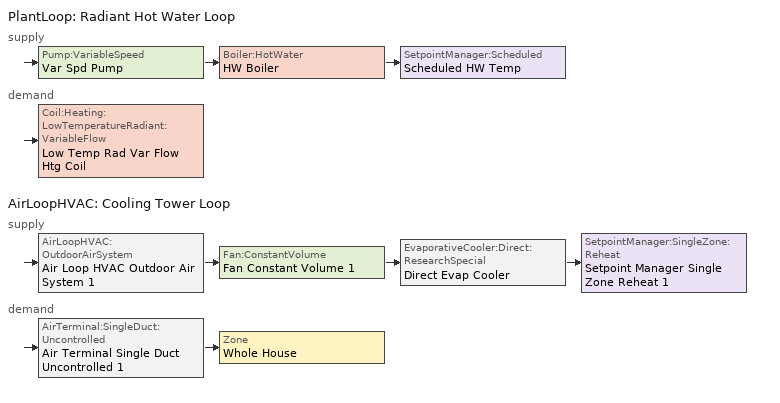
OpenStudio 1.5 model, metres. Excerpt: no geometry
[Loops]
PlantLoop 'Radiant Hot Water Loop'
 supply: Pump:VariableSpeed 'Var Spd Pump' > Boiler:HotWater 'HW Boiler' > SetpointManager:Scheduled 'Scheduled HW Temp'
 demand: Coil:Heating:LowTemperatureRadiant:VariableFlow 'Low Temp Rad Var Flow Htg Coil'
AirLoopHVAC 'Cooling Tower Loop'
 supply: AirLoopHVAC:OutdoorAirSystem 'Air Loop HVAC Outdoor Air System 1' > Fan:ConstantVolume 'Fan Constant Volume 1' > EvaporativeCooler:Direct:ResearchSpecial 'Direct Evap Cooler' > SetpointManager:SingleZone:Reheat 'Setpoint Manager Single Zone Reheat 1'
 demand: AirTerminal:SingleDuct:Uncontrolled 'Air Terminal Single Duct Uncontrolled 1' > Zone 'Whole House'
[Sizing:Zone]
Whole House: Zone Cooling Design Supply Air Temperature {C}=14; Zone Heating Design Supply Air Temperature {C}=40; Zone Cooling Design Supply Air Humidity Ratio {kg-H2O/kg-air}=0.0085; Zone Heating Design Supply Air Humidity Ratio {kg-H2O/kg-air}=0.008; Cooling Design Air Flow Method=DesignDay; Heating Design Air Flow Method=DesignDay
[Zone equipment]
Whole House: Low Temp Radiant Var Flow, Air Terminal Single Duct Uncontrolled 1
[PlantLoop]
Radiant Hot Water Loop: Fluid Type=Water; Maximum Loop Temperature {C}=90; Minimum Loop Temperature {C}=0; Plant Loop Volume {m3}=Autocalculate
[Sizing:Plant]
Radiant Hot Water Loop: Loop Type=Heating; Design Loop Exit Temperature {C}=82; Loop Design Temperature Difference {deltaC}=11
[Boiler:HotWater]
HW Boiler: Fuel Type=Electricity; Nominal Thermal Efficiency=1; Efficiency Curve Temperature Evaluation Variable=LeavingBoiler; Normalized Boiler Efficiency Curve=Boiler Efficiency; Design Water Outlet Temperature {C}=60; Minimum Part Load Ratio=0; Water Outlet Upper Temperature Limit {C}=100; Boiler Flow Mode=LeavingSetpointModulated; Parasitic Electric Load {W}=50; Sizing Factor=1
[Pump:VariableSpeed]
Var Spd Pump: Motor Efficiency=0.9
[SetpointManager:Scheduled]
Scheduled HW Temp: Control Variable=Temperature; Schedule=Hot Water Temperature
[ZoneHVAC:LowTemperatureRadiant:VariableFlow]
Low Temp Radiant Var Flow: Availability Schedule=Always On Discrete; Low Temp Radiant Variable Flow Heating Coil=Low Temp Rad Var Flow Htg Coil; Low Temp Radiant Variable Flow Cooling Coil=Low Temp Rad Var Flow Clg Coil; Radiant Surface Type=Floors; Hydronic Tubing Inside Diameter {m}=0.013; Temperature Control Type=MeanAirTemperature
[Coil:Cooling:LowTemperatureRadiant:VariableFlow]
Low Temp Rad Var Flow Clg Coil: Maximum Cold Water Flow {m3/s}=0; Cooling Control Temperature Schedule=Var Vol Rad Clg Air Temp Sch
[Coil:Heating:LowTemperatureRadiant:VariableFlow]
Low Temp Rad Var Flow Htg Coil: Heating Control Temperature Schedule=Var Vol Rad Htg Surface Temperature
[AirLoopHVAC]
Cooling Tower Loop: Design Supply Air Flow Rate {m3/s}=AutoSize
[Sizing:System]
Cooling Tower Loop: Type of Load to Size On=Sensible; Design Outdoor Air Flow Rate {m3/s}=Autosize; Minimum System Air Flow Ratio=1; Preheat Design Temperature {C}=7; Preheat Design Humidity Ratio {kg-H2O/kg-Air}=0.008; Precool Design Temperature {C}=12.8; Precool Design Humidity Ratio {kg-H2O/kg-Air}=0.008; Central Cooling Design Supply Air Temperature {C}=12.8; Central Heating Design Supply Air Temperature {C}=40; Sizing Option=NonCoincident; 100% Outdoor Air in Cooling=Yes; 100% Outdoor Air in Heating=Yes; Central Cooling Design Supply Air Humidity Ratio {kg-H2O/kg-Air}=0.0085; Central Heating Design Supply Air Humidity Ratio {kg-H2O/kg-Air}=0.008; Cooling Design Air Flow Method=DesignDay; Cooling Design Air Flow Rate {m3/s}=0; Heating Design Air Flow Method=DesignDay; Heating Design Air Flow Rate {m3/s}=0; System Outdoor Air Method=ZoneSum
[Fan:ConstantVolume]
Fan Constant Volume 1: Availability Schedule=Always On Discrete; Fan Efficiency=1; Pressure Rise {Pa}=1; Maximum Flow Rate {m3/s}=AutoSize; Motor Efficiency=1
[SetpointManager:SingleZone:Reheat]
Setpoint Manager Single Zone Reheat 1: Minimum Supply Air Temperature {C}=-99; Maximum Supply Air Temperature {C}=99; Control Zone=Whole House
[Controller:OutdoorAir]
Controller Outdoor Air 1: Minimum Outdoor Air Flow Rate {m3/s}=Autosize; Maximum Outdoor Air Flow Rate {m3/s}=Autosize; Economizer Control Type=NoEconomizer; Economizer Control Action Type=ModulateFlow; Economizer Maximum Limit Dry-Bulb Temperature {C}=28; Economizer Maximum Limit Enthalpy {J/kg}=64000; Economizer Minimum Limit Dry-Bulb Temperature {C}=-100; Lockout Type=NoLockout; Minimum Limit Type=FixedMinimum; Minimum Outdoor Air Schedule=Always On Discrete; Controller Mechanical Ventilation=Controller Mechanical Ventilation 1; High Humidity Control=No; Heat Recovery Bypass Control Type=BypassWhenWithinEconomizerLimits
[Controller:MechanicalVentilation]
Controller Mechanical Ventilation 1: Availability Schedule=Always On Discrete; System Outdoor Air Method=ZoneSum
[AirLoopHVAC:OutdoorAirSystem]
Air Loop HVAC Outdoor Air System 1: Controller=Controller Outdoor Air 1
[AirTerminal:SingleDuct:Uncontrolled]
Air Terminal Single Duct Uncontrolled 1: Availability Schedule=Always On Discrete; Maximum Air Flow Rate {m3/s}=AutoSize
[EvaporativeCooler:Direct:ResearchSpecial]
Direct Evap Cooler: Availability Schedule=Always On Discrete 1; Cooler Effectiveness=0.85; Recirculating Water Pump Power Consumption {W}=50; Drift Loss Fraction=0; Blowdown Concentration Ratio=0
[Schedule:Ruleset]
Name | Default Day Schedule | Summer Design Day Schedule | Winter Design Day Schedule
Hot Water Temperature | Hot Water Temperature Default | Hot Water Temperature Summer Design Day | Hot Water Temperature Winter Design Day
Var Vol Rad Clg Air Temp Sch | Var Vol Rad Clg Air Temp Sch All Days
Var Vol Rad Htg Surface Temperature | Var Vol Rad Htg Air Temp Sch All Days
[Schedule:Day]
Hot Water Temperature Default; Hot Water Temperature Summer Design Day; Hot Water Temperature Winter Design Day: 24, 0, 60
Var Vol Rad Clg Air Temp Sch All Days: 24, 0, 35
Var Vol Rad Htg Air Temp Sch All Days: 5, 0, 16, 22, 0, 18, 24, 0, 16
[Schedule:Constant] Value=1
Always On Discrete 1; Always On Discrete
[Curve:Biquadratic]
Boiler Efficiency: Coefficient1 Constant=1; Coefficient2 x=0; Coefficient3 x**2=0; Coefficient4 y=0; Coefficient5 y**2=0; Coefficient6 x*y=0; Minimum Value of x {BasedOnField A2}=0; Maximum Value of x {BasedOnField A2}=1; Minimum Value of y {BasedOnField A3}=0; Maximum Value of y {BasedOnField A3}=1
